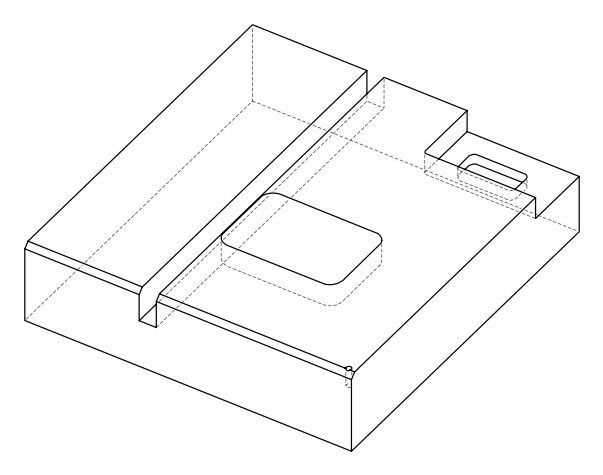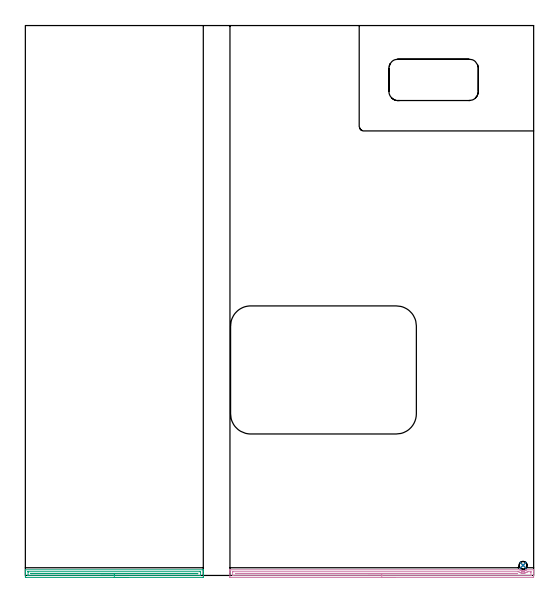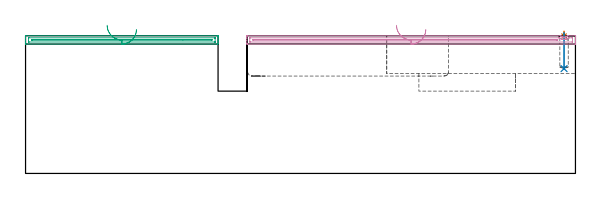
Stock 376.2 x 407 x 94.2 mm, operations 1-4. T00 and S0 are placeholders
(PLAN: 8 operations, 6 tool changes, 135.2 min)
(1 SPOT_DRILL | STEP1POCKET | NXT0321_9005460120000 | 0.03 min | 1 mm3)
(2 DRILL_BLIND_HOLE_INTO_CENTER | STEP1POCKET | NXT0301_029 | 0.1 min | 568 mm3)
(3 AREA_MILL | FG_CHAMFER_SURFACE | UGT0205_001 | 3.3 min | 2200 mm3)
(4 AREA_MILL_1 | FG_CHAMFER_SURFACE_1 | UGT0205_001 | 5.48 min | 3715 mm3)
(5 MILL_CORNER_NOTCH_RECTANGULAR | CORNER_NOTCH_RECTANGULAR | NXT0201_008 | Follow Part, ap 1.5, ae 75% | 97.23 min | 260737 mm3)
(6 MILL_RECTANGULAR_POCKET | POCKET_RECTANGULAR_STRAIGHT | NXT0201_007 | Follow Part, ap 6.25, ae 75% | 8.45 min | 353552 mm3)
(7 MILL_RECTANGULAR_POCKET_1 | POCKET_RECTANGULAR_STRAIGHT_1 | NXT0201_011 | Follow Part, ap 3, ae 75% | 2.75 min | 23785 mm3)
(8 MILL_RECTANGULAR_SLOT | SLOT_RECTANGULAR | NXT0201_012 | Follow Part, ap 4, ae 75% | 17.86 min | 303783 mm3)
(TOOL NXT0321_9005460120000 | NC Spot Drill, 142deg, 12mm, Carbide, Uncoated | D12 PA142 FL30 Z2)
(TOOL NXT0301_029 | Carbide Drill 5.8mm [860.1-0580-017A1-MM 2214] | D5.8 PA140 FL28 Z2)
(TOOL UGT0205_001 | Chamfer Mill 20 x 3 x 45 deg. | D20 FL50 Z2)
(TOOL NXT0201_008 | ENDMILL 6mm [2P460-0600-NA 1630] | D6 FL26 Z6)
(TOOL NXT0201_007 | ENDMILL 25mm [R216.25-25050GCK54P 1620] | D25 R3 FL54 Z5)
(TOOL NXT0201_011 | ENDMILL 12mm [2P460-1200-NA 1630] | D12 FL38 Z6)
(TOOL NXT0201_012 | ENDMILL 16mm [2P460-1600-NA 1630] | D16 FL38 Z6)
(OP 1 SPOT_DRILL)
G17 G21 G94 G90
T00 M6
G54
G17 G0 G90 X368.4 Y7.5 S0 M3
G43 Z104.2 H0
G94 G81 G98 Z93.95 F250. R97.2
G80
M5
M2
(OP 2 DRILL_BLIND_HOLE_INTO_CENTER)
G17 G21 G94 G90
T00 M6
G54
G17 G0 G90 X368.4 Y7.5 S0 M3
G43 Z104.2 H1
G94 G81 G98 Z71.7 F250. R96.2
G80
M5
M2
(OP 3 AREA_MILL)
G17 G21 G94 G90
T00 M6
G54
G17 G0 G90 X75.85 Y-1.5 S1061 M3
G43 Z104.2 H0
Z98.5
G94 G1 X75.812 Z97.628 F250.
X75.698 Z96.764
X75.509 Z95.912
X75.247 Z95.08
X74.913 Z94.274
X74.51 Z93.5
X74.042 Z92.764
X73.511 Z92.072
X72.921 Z91.429
X72.278 Z90.84
X71.586 Z90.309
X70.85 Z89.84
X70.076 Z89.437
X69.27 Z89.103
X68.438 Z88.841
X67.587 Z88.652
X66.722 Z88.538
X65.85 Z88.5
X0.621
X0.009 Y-1.495 Z88.502
X0.006 Y-1.493 Z88.504
X0. Y-0.883 Z89.113
Y0.903 Z90.898
Y2.342 Z92.338
Y2.69 Z92.685
Y3.386 Z93.386
Y3.72 Z93.719
X0.007 Y4.136 Z94.128
X0.01 Y4.197 Z94.188
X0.174 Y4.2 Z94.2
X131.526
X131.691 Y4.197 Z94.188
X131.693 Y4.186 Z94.177
X131.696 Y4.135 Z94.127
X131.7 Y3.72 Z93.719
Y3.385 Z93.385
Y2.69 Z92.685
Y1.449 Z91.446
Y0.903 Z90.898
Y0.283 Z90.278
X131.699 Y-0.883 Z89.113
X131.694 Y-1.493 Z88.504
X131.691 Y-1.495 Z88.502
X131.079 Y-1.5 Z88.5
X65.85
Y-0.086 Z89.914
X2.408
X2.312 Y-0.085 Z89.915
X2.121 Y-0.081 Z89.919
X2.009 Y-0.077 Z89.923
X2.006 Y-0.048 Z89.952
X2.003 Y0.01 Z90.01
X2. Y0.418 Z90.418
Y2.69 Z92.69
X2.002 Y2.741 Z92.741
X2.005 Y2.766 Z92.766
X2.009 Y2.774 Z92.774
X2.027 Y2.779 Z92.779
X2.216 Y2.784 Z92.784
X2.312 Y2.785 Z92.785
X129.292 Y2.786 Z92.786
X129.388 Y2.785 Z92.785
X129.579 Y2.781 Z92.781
X129.691 Y2.777 Z92.777
X129.694 Y2.748 Z92.748
X129.697 Y2.69 Z92.69
X129.7 Y2.282 Z92.282
Y0.01 Z90.01
X129.698 Y-0.041 Z89.959
X129.695 Y-0.066 Z89.934
X129.692 Y-0.074 Z89.926
X129.674 Y-0.079 Z89.921
X129.484 Y-0.084 Z89.916
X129.388 Y-0.085 Z89.915
X65.85 Y-0.086 Z89.914
Y1.328 Z91.328
X4.663 Y1.329 Z91.329
X4.238 Y1.333 Z91.333
X4.195 Y1.335 Z91.335
X4.056 Y1.351 Z91.351
X4.154 Y1.364 Z91.364
X4.195 Y1.367 Z91.367
X4.621 Y1.371 Z91.371
X4.663
X127.08
X127.505 Y1.364 Z91.364
X127.644 Y1.349 Z91.349
X127.547 Y1.335 Z91.335
X127.505 Y1.333 Z91.333
X127.079 Y1.329 Z91.329
X107.653
X65.85 Y1.328 Z91.328
X64.979 Z91.367
X64.114 Z91.48
X63.262 Z91.669
X62.43 Z91.932
X61.624 Z92.265
X60.85 Z92.668
X60.114 Z93.137
X59.422 Z93.668
X58.779 Z94.257
X58.19 Z94.901
X57.659 Z95.593
X57.19 Z96.328
X56.787 Z97.102
X56.453 Z97.908
X56.191 Z98.74
X56.002 Z99.592
X55.888 Z100.457
X55.85 Z101.328
G0 Z104.2
M5
M2
(OP 4 AREA_MILL_1)
G17 G21 G94 G90
T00 M6
G54
G17 G0 G90 X273.8 Y-1.5 S1061 M3
G43 Z104.2 H0
Z98.5
G94 G1 X273.762 Z97.628 F250.
X273.648 Z96.764
X273.459 Z95.912
X273.197 Z95.08
X272.863 Z94.274
X272.46 Z93.5
X271.992 Z92.764
X271.46 Z92.072
X270.871 Z91.429
X270.228 Z90.84
X269.536 Z90.308
X268.8 Z89.84
X268.026 Z89.437
X267.22 Z89.103
X266.388 Z88.841
X265.537 Z88.652
X264.672 Z88.538
X263.8 Z88.5
X152.029
X151.419 Y-1.493 Z88.503
X151.407 Y-1.491 Z88.505
X151.4 Y-0.883 Z89.113
Y0.903 Z90.898
Y2.326 Z92.322
Y2.69 Z92.685
Y3.418 Z93.418
Y3.697 Z93.697
X151.403 Y4.132 Z94.123
X151.406 Y4.186 Z94.177
X151.409 Y4.197 Z94.188
X151.582 Y4.2 Z94.2
X365.735
X366.12 Y4.201 Z94.184
X366.25 Y4.069 Z94.065
X366.286 Y4.03 Z94.027
X366.339 Y3.972 Z93.971
X366.507 Y3.813 Z93.813
X366.546 Y3.776 Z93.776
X366.629 Y3.714 Z93.714
X366.738 Y3.632 Z93.63
X366.938 Y3.505 Z93.502
X367.082 Y3.428 Z93.426
X367.148 Y3.394 Z93.391
X367.225 Y3.359 Z93.355
X367.366 Y3.295 Z93.292
X367.44 Y3.268 Z93.265
X367.523 Y3.244 Z93.24
X367.659 Y3.203 Z93.201
X367.795 Y3.172 Z93.171
X367.881 Y3.154 Z93.151
X368.106 Y3.122 Z93.119
X368.238 Y3.117 Z93.108
X368.333 Y3.109 Z93.104
X368.372 Z93.106
X368.417 Y3.111 Z93.104
X368.463 Y3.11 Z93.107
X368.559 Y3.114 Z93.106
X368.569 Y3.115 Z93.107
X368.784 Y3.133 Z93.131
X369.006 Y3.171 Z93.17
X369.227 Y3.228 Z93.226
X369.311 Y3.256 Z93.253
X369.431 Y3.295 Z93.292
X369.786 Y3.464 Z93.463
X369.974 Y3.583 Z93.582
X369.989 Y3.592 Z93.592
X370.12 Y3.676 Z93.673
X370.206 Y3.751 Z93.746
X370.352 Y3.875 Z93.873
X370.398 Y3.915 Z93.913
X370.509 Y4.03 Z94.028
X370.536 Y4.057 Z94.054
X370.68 Y4.2 Z94.185
X371.1 Z94.2
X376.018
X376.19 Y4.197 Z94.188
X376.193 Y4.133 Z94.125
X376.2 Y3.697 Z93.697
Y3.418 Z93.418
Y2.69 Z92.685
Y1.432 Z91.429
Y0.01 Z90.006
Y-0.619 Z89.378
X376.198 Y-0.883 Z89.113
X376.193 Y-1.491 Z88.505
X376.181 Y-1.493 Z88.503
X375.571 Y-1.5 Z88.5
X263.8
Y-0.086 Z89.914
X153.818
X153.411 Y-0.079 Z89.921
X153.408 Y-0.049 Z89.951
X153.405 Y0.01 Z90.01
X153.401 Y0.427 Z90.427
Y2.69 Z92.69
X153.403 Y2.742 Z92.742
X153.406 Y2.767 Z92.767
X153.408 Y2.775 Z92.775
X153.435 Y2.779 Z92.779
X153.626 Y2.784 Z92.784
X153.722 Y2.785 Z92.785
X364.745
X364.841 Y2.784 Z92.784
X364.936 Y2.782 Z92.782
X365.117 Y2.776 Z92.776
X365.251 Y2.69 Z92.69
X365.735 Y2.383 Z92.383
X365.956 Y2.265 Z92.265
X366.339 Y2.087 Z92.087
X366.629 Y1.978 Z91.978
X366.683 Y1.959 Z91.959
X366.729 Y1.947 Z91.947
X367.324 Y1.797 Z91.797
X367.523 Y1.763 Z91.763
X367.562 Y1.757 Z91.757
X368.016 Y1.714 Z91.714
X368.417 Y1.7 Z91.7
X368.512 Y1.702 Z91.702
X368.903 Y1.723 Z91.723
X369.311 Y1.769 Z91.769
X369.335 Y1.773 Z91.773
X369.471 Y1.797 Z91.797
X370.056 Y1.946 Z91.946
X370.121 Y1.965 Z91.965
X370.206 Y1.994 Z91.994
X370.527 Y2.118 Z92.118
X371.1 Y2.406 Z92.406
X371.274 Y2.515 Z92.515
X371.549 Y2.69 Z92.69
X371.665 Y2.766 Z92.766
X371.803 Y2.779 Z92.779
X371.9 Y2.783 Z92.783
X371.994 Y2.785 Z92.785
X373.782
X374.189 Y2.779 Z92.779
X374.192 Y2.749 Z92.749
X374.195 Y2.69 Z92.69
X374.199 Y2.273 Z92.273
Y0.01 Z90.01
X374.197 Y-0.042 Z89.958
X374.194 Y-0.067 Z89.933
X374.192 Y-0.075 Z89.925
X374.165 Y-0.079 Z89.921
X373.974 Y-0.084 Z89.916
X373.878 Y-0.085 Z89.915
X263.8 Y-0.086 Z89.914
Y1.328 Z91.328
X156.074 Y1.329 Z91.329
X155.649 Y1.332 Z91.332
X155.606 Y1.335 Z91.335
X155.46 Y1.351 Z91.351
X155.564 Y1.364 Z91.364
X155.606 Y1.367 Z91.367
X156.032 Y1.371 Z91.371
X156.075
X363.521
X363.946 Y1.364 Z91.364
X364.238 Y1.349 Z91.349
X363.989 Y1.332 Z91.332
X363.946 Y1.331 Z91.331
X363.52 Y1.329 Z91.329
X363.095 Y1.328 Z91.328
X263.8
X262.928 Z91.366
X262.064 Z91.48
X261.212 Z91.669
X260.38 Z91.932
X259.574 Z92.265
X258.8 Z92.668
X258.064 Z93.137
X257.372 Z93.668
X256.729 Z94.257
X256.14 Z94.901
X255.609 Z95.593
X255.14 Z96.328
X254.737 Z97.102
X254.403 Z97.908
X254.141 Z98.74
X253.952 Z99.592
X253.838 Z100.457
X253.8 Z101.328
G0 Z104.2
M5
M2
